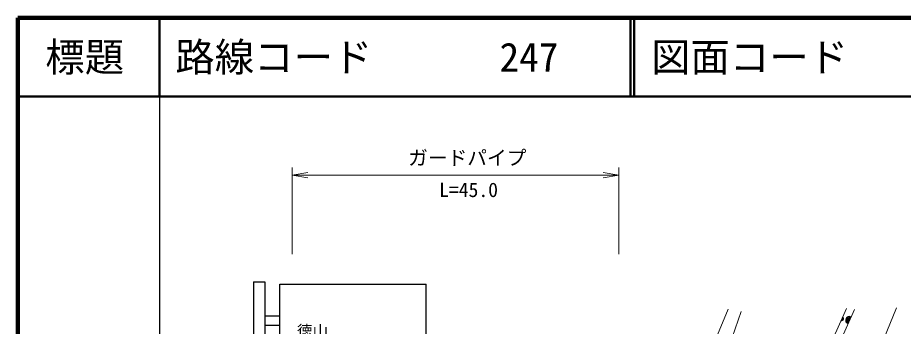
# Model space of a CAD drawing. Units: millimetres, scale not verified. Extents: x 40000 to 680000, y 20000 to 380000.
# Drawn here: x 40000 to 152387, y 340833 to 380000 of the extents above; entities that cross this region are included whole.
import ezdxf
from ezdxf.enums import TextEntityAlignment as Align

# ---------------------------------------------------------------- set-up
doc = ezdxf.new("R2010")
doc.units = ezdxf.units.MM
doc.header["$LTSCALE"] = 1000
doc.linetypes.add('DASHED', pattern=[7.5, 6, -1.5])
for name, color, linetype, lineweight in [('M-STR-HTXT', 7, 'Continuous', 13), ('M-STR-STRC', 7, 'Continuous', 25), ('M-TTL', 2, 'Continuous', 140), ('M-TTL-BAND', 7, 'Continuous', 25), ('M-TTL-LINE', 7, 'Continuous', 50), ('M-WORK', 1, 'Continuous', 13)]:
    doc.layers.add(name, color=color, linetype=linetype, lineweight=lineweight)
doc.layers.add('M-TTL-TXT', color=7, linetype='Continuous')
doc.styles.add('ＭＳ ゴシック', font='')
doc.styles.get('ＭＳ ゴシック').set_extended_font_data('MS Gothic')

# ---------------------------------------------------------------- blocks, each defined once
blk = doc.blocks.new('open_arrow')
at = {"color": 0, "linetype": 'Continuous', "lineweight": -2}
blk.add_lwpolyline([(7.5, 1.25), (0, 0), (7.5, -1.25)], dxfattribs=at)

msp = doc.modelspace()

# ---------------------------------------------------------------- linework, layer by layer
at = {"layer": 'M-STR-HTXT'}
for p, q in [((74834, 350000), (74834, 361000)), ((116304, 350000), (116304, 361000)), ((74834, 360000), (116304, 360000))]:
    msp.add_line(p, q, dxfattribs=at)
at = {"layer": 'M-STR-STRC'}
for p, q in [((69937, 346459), (69937, 328084)), ((69937, 346459), (71341, 346459)), ((71341, 346459), (71341, 328161)), ((73256, 330602), (73256, 346159)), ((73256, 346159), (91832, 346159)), ((91832, 330602), (91832, 346159)), ((71341, 342142), (73256, 342142)), ((71341, 340972), (73256, 340972))]:
    msp.add_line(p, q, dxfattribs=at)
at = {"layer": 'M-TTL'}
for p, q in [((40000, 380000), (40000, 20000)), ((680000, 380000), (40000, 380000))]:
    msp.add_line(p, q, dxfattribs=at)
at = {"layer": 'M-TTL-BAND'}
msp.add_line((58000, 370000), (58000, 20000), dxfattribs=at)
at = {"layer": 'M-TTL-LINE'}
for p, q in [((58000, 380000), (58000, 370000)), ((117750, 380000), (117750, 370000)), ((118250, 380000), (118250, 370000)), ((40000, 370000), (680000, 370000))]:
    msp.add_line(p, q, dxfattribs=at)
at = {"layer": 'M-WORK'}
msp.add_line((141016, 317664), (151515, 343190), dxfattribs=at)
at = {"layer": 'M-WORK', "linetype": 'DASHED'}
msp.add_line((131833, 342705), (124832, 323109), dxfattribs=at)
at = {"layer": 'M-WORK'}
for points in [[(146186, 342969), (141929, 333400), (136476, 318342), (124620, 307506), (116287, 300229)], [(116955, 302340), (117054, 302538), (135665, 319176), (139711, 330149), (140555, 332788), (145199, 343078)]]:
    msp.add_lwpolyline(points, dxfattribs=at)
at = {"layer": 'M-WORK', "linetype": 'DASHED'}
msp.add_lwpolyline([(121712, 322069), (125500, 331799), (130144, 342987)], dxfattribs=at)
at = {"layer": 'M-WORK'}
for centre, radius, start, end in [((144556, 341788), 256, 258.39158, 53.03081), ((144556, 341788), 205, 261.63688, 49.78552), ((144556, 341788), 154, 267.17133, 44.25107), ((144556, 341788), 102, 278.99459, 32.42781), ((144556, 341788), 100, 279.94006, 31.48233), ((145577, 341598), 500, 66.01797, 246.01797), ((145577, 341598), 400, 66.01797, 246.01797), ((145577, 341598), 300, 66.01797, 246.01797), ((145577, 341598), 200, 66.01797, 246.01797), ((145577, 341598), 100, 66.01797, 246.01797)]:
    msp.add_arc(centre, radius, start, end, dxfattribs=at)

# ---------------------------------------------------------------- block references
at = {"layer": 'M-STR-HTXT', "xscale": 267, "yscale": 267}
msp.add_blockref('open_arrow', (74834, 360000), dxfattribs=at)
at = {"layer": 'M-STR-HTXT', "xscale": 267, "yscale": 267, "rotation": 180}
msp.add_blockref('open_arrow', (116304, 360000), dxfattribs=at)

# ---------------------------------------------------------------- texts
at = {"layer": 'M-STR-HTXT', "style": 'ＭＳ ゴシック'}
msp.add_text('ガードパイプ', height=1833, dxfattribs=at).set_placement((89551, 360749), align=Align.BOTTOM_LEFT)
msp.add_text('L=45.0', height=1833, dxfattribs=at).set_placement((97215, 356687), align=Align.BOTTOM_CENTER)
at = {"layer": 'M-STR-STRC', "style": 'ＭＳ ゴシック', "width": 1.1}
msp.add_text('徳山', height=1320, dxfattribs=at).set_placement((79409, 339264), align=Align.BOTTOM_RIGHT)
at = {"layer": 'M-TTL-TXT', "style": 'ＭＳ ゴシック'}
msp.add_text('標題', height=3666, dxfattribs=at).set_placement((48500, 375000), align=Align.MIDDLE_CENTER)
for s, p in [('路線コード', (60000, 375000)), ('247', (101142, 375000)), ('図面コード', (120380, 375000))]:
    msp.add_text(s, height=3666, dxfattribs=at).set_placement(p, align=Align.MIDDLE_LEFT)

doc.saveas('drawing.dxf')
